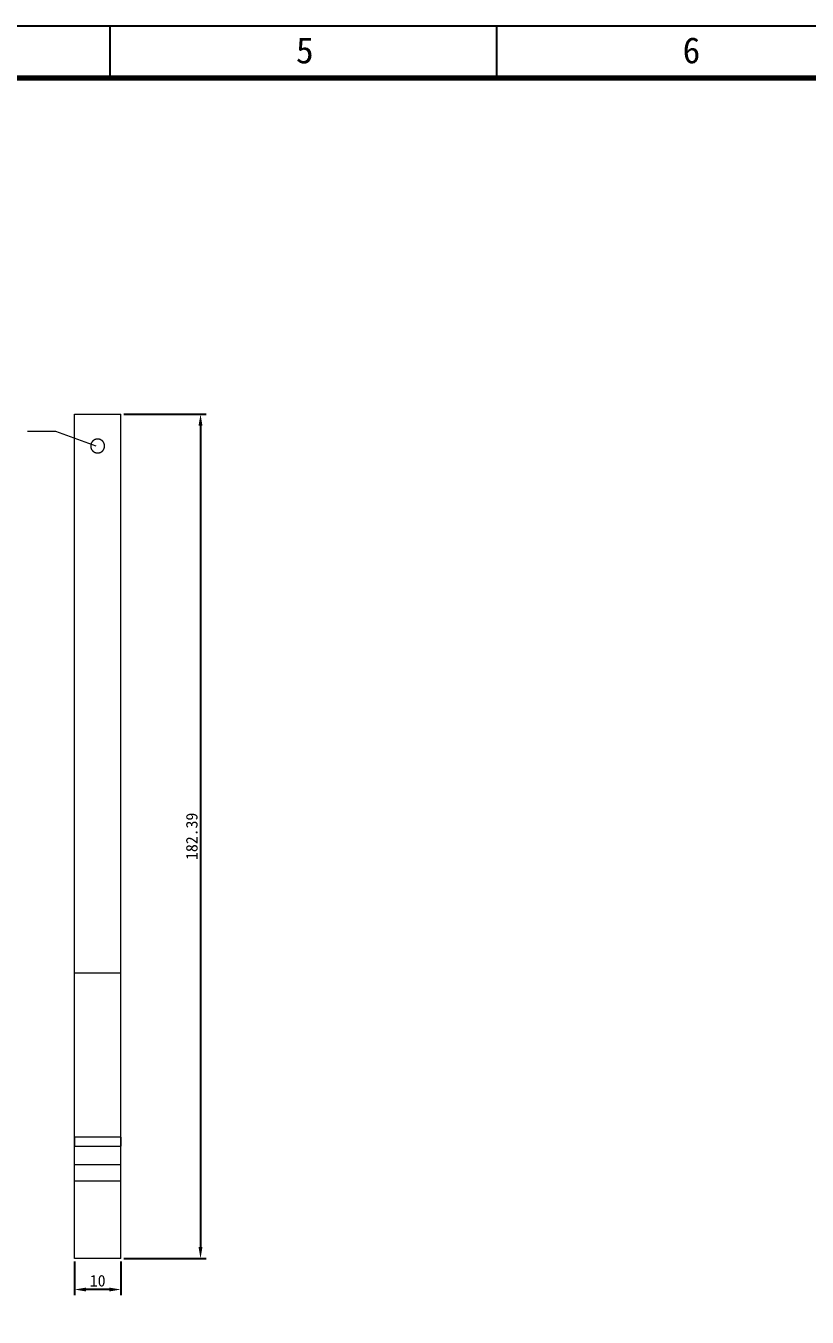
# Model space of a CAD drawing. Header units: millimetres. Extents: x 17516 to 18184, y 29403 to 29876.
# Drawn here: x 17831.8 to 18000.5, y 29596.9 to 29875.8 of the extents above; entities that cross this region are included whole.
import ezdxf
from ezdxf.lldxf.tags import DXFTag

# ---------------------------------------------------------------- set-up
doc = ezdxf.new("R2010")
doc.units = ezdxf.units.MM
doc.header["$PDMODE"] = 2
doc.layers.add('layer 1', color=7, linetype='Continuous')
doc.layers.add('title bar', color=7, linetype='Continuous')
doc.styles.add('宝明', font='simhei.ttf')
tags = doc.linetypes.add('New Line4', pattern=[1, 0.5, -0.5]).pattern_tags.tags
tags[6:7] = [DXFTag(74, 4), DXFTag(75, 0), DXFTag(340, '0'), DXFTag(46, 1.0), DXFTag(50, 0.0), DXFTag(44, 0.0), DXFTag(45, 0.0)]
tags[4:5] = [DXFTag(74, 4), DXFTag(75, 0), DXFTag(340, '0'), DXFTag(46, 1.0), DXFTag(50, 0.0), DXFTag(44, 0.0), DXFTag(45, 0.0)]
tags = doc.linetypes.add('New Line5', pattern=[1, 0.5, -0.5]).pattern_tags.tags
tags[6:7] = [DXFTag(74, 4), DXFTag(75, 0), DXFTag(340, '0'), DXFTag(46, 1.0), DXFTag(50, 0.0), DXFTag(44, 0.0), DXFTag(45, 0.0)]
tags[4:5] = [DXFTag(74, 4), DXFTag(75, 0), DXFTag(340, '0'), DXFTag(46, 1.0), DXFTag(50, 0.0), DXFTag(44, 0.0), DXFTag(45, 0.0)]
tags = doc.linetypes.add('New Line6', pattern=[1, 0.5, -0.5]).pattern_tags.tags
tags[6:7] = [DXFTag(74, 4), DXFTag(75, 0), DXFTag(340, '0'), DXFTag(46, 1.0), DXFTag(50, 0.0), DXFTag(44, 0.0), DXFTag(45, 0.0)]
tags[4:5] = [DXFTag(74, 4), DXFTag(75, 0), DXFTag(340, '0'), DXFTag(46, 1.0), DXFTag(50, 0.0), DXFTag(44, 0.0), DXFTag(45, 0.0)]
tags = doc.linetypes.add('New Line7', pattern=[1, 0.5, -0.5]).pattern_tags.tags
tags[6:7] = [DXFTag(74, 4), DXFTag(75, 0), DXFTag(340, '0'), DXFTag(46, 1.0), DXFTag(50, 0.0), DXFTag(44, 0.0), DXFTag(45, 0.0)]
tags[4:5] = [DXFTag(74, 4), DXFTag(75, 0), DXFTag(340, '0'), DXFTag(46, 1.0), DXFTag(50, 0.0), DXFTag(44, 0.0), DXFTag(45, 0.0)]
doc.dimstyles.new('ISO-25', dxfattribs={"dimtxt": 2.5, "dimasz": 2.5, "dimexe": 1.25, "dimexo": 0.625, "dimtad": 1, "dimdsep": 46, "dimtxsty": 'Standard', "dimcen": 2.5, "dimclrd": 5, "dimclre": 5, "dimadec": 0, "dimazin": 0, "dimtfac": 1, "dimtmove": 0, "dimatfit": 3, "dimfxl": 1, "dimarcsym": 0})

# ---------------------------------------------------------------- blocks, each defined once
blk = doc.blocks.new('*D9')
at = {"color": 5, "lineweight": -2}
for p, q in [((17852.91, 29791.91), (17870.75, 29791.91)), ((17869.5, 29789.41), (17869.5, 29612.02)), ((17852.91, 29609.52), (17870.75, 29609.52))]:
    blk.add_line(p, q, dxfattribs=at)
at = {"color": 5}
for points in [[(17869.08, 29789.41), (17869.92, 29789.41), (17869.5, 29791.91)], [(17869.08, 29612.02), (17869.92, 29612.02), (17869.5, 29609.52)]]:
    blk.add_solid(points, dxfattribs=at)
at = {"layer": 'Defpoints', "color": 0}
for p in [(17852.29, 29791.91), (17852.29, 29609.52), (17869.5, 29609.52)]:
    blk.add_point(p, dxfattribs=at)
at = {"color": 0, "insert": (17867.63, 29700.72), "char_height": 2.5, "attachment_point": 5, "rotation": 90}
blk.add_mtext('182.39', dxfattribs=at)
blk = doc.blocks.new('*D11')
at = {"color": 5, "lineweight": -2}
for p, q in [((17842.29, 29608.9), (17842.29, 29601.58)), ((17852.29, 29608.9), (17852.29, 29601.58)), ((17849.79, 29602.83), (17844.79, 29602.83))]:
    blk.add_line(p, q, dxfattribs=at)
at = {"color": 5}
for points in [[(17844.79, 29603.25), (17844.79, 29602.42), (17842.29, 29602.83)], [(17849.79, 29603.25), (17849.79, 29602.42), (17852.29, 29602.83)]]:
    blk.add_solid(points, dxfattribs=at)
at = {"layer": 'Defpoints', "color": 0}
for p in [(17842.29, 29609.52), (17852.29, 29609.52), (17842.29, 29602.83)]:
    blk.add_point(p, dxfattribs=at)
at = {"color": 0, "insert": (17847.29, 29604.71), "char_height": 2.5, "attachment_point": 5}
blk.add_mtext('10', dxfattribs=at)

msp = doc.modelspace()

# ---------------------------------------------------------------- linework, layer by layer
at = {"layer": 'layer 1', "lineweight": 9}
for points, knots in [([(17842.286, 29789.913), (17842.286, 29789.913), (17842.286, 29791.327), (17842.286, 29791.327), (17842.286, 29791.327), (17842.286, 29791.327), (17842.286, 29791.772), (17842.286, 29791.772), (17842.286, 29791.772), (17842.286, 29791.772), (17842.286, 29791.879), (17842.286, 29791.879), (17842.286, 29791.879), (17842.286, 29791.879), (17842.286, 29791.905), (17842.286, 29791.905), (17842.286, 29791.905), (17842.286, 29791.905), (17842.286, 29791.911), (17842.286, 29791.911), (17842.286, 29791.911), (17842.286, 29791.911), (17842.286, 29791.912), (17842.286, 29791.912), (17842.286, 29791.912), (17842.286, 29791.912), (17842.286, 29791.912), (17842.286, 29791.912), (17842.286, 29791.912), (17842.286, 29791.912), (17842.286, 29791.913), (17842.286, 29791.913), (17842.286, 29791.913), (17842.286, 29791.913), (17842.286, 29791.913), (17842.286, 29791.913)], [0, 0, 0, 0, 0.1, 0.1, 0.1, 0.1, 0.2, 0.2, 0.2, 0.2, 0.3, 0.3, 0.3, 0.3, 0.4, 0.4, 0.4, 0.4, 0.5, 0.5, 0.5, 0.5, 0.6, 0.6, 0.6, 0.6, 0.7, 0.7, 0.7, 0.7, 0.8, 0.8, 0.8, 0.8, 1, 1, 1, 1]), ([(17852.286, 29789.913), (17852.286, 29789.913), (17852.286, 29791.327), (17852.286, 29791.327), (17852.286, 29791.327), (17852.286, 29791.327), (17852.286, 29791.772), (17852.286, 29791.772), (17852.286, 29791.772), (17852.286, 29791.772), (17852.286, 29791.879), (17852.286, 29791.879), (17852.286, 29791.879), (17852.286, 29791.879), (17852.286, 29791.905), (17852.286, 29791.905), (17852.286, 29791.905), (17852.286, 29791.905), (17852.286, 29791.911), (17852.286, 29791.911), (17852.286, 29791.911), (17852.286, 29791.911), (17852.286, 29791.912), (17852.286, 29791.912), (17852.286, 29791.912), (17852.286, 29791.912), (17852.286, 29791.912), (17852.286, 29791.912), (17852.286, 29791.912), (17852.286, 29791.912), (17852.286, 29791.913), (17852.286, 29791.913), (17852.286, 29791.913), (17852.286, 29791.913), (17852.286, 29791.913), (17852.286, 29791.913)], [0, 0, 0, 0, 0.1, 0.1, 0.1, 0.1, 0.2, 0.2, 0.2, 0.2, 0.3, 0.3, 0.3, 0.3, 0.4, 0.4, 0.4, 0.4, 0.5, 0.5, 0.5, 0.5, 0.6, 0.6, 0.6, 0.6, 0.7, 0.7, 0.7, 0.7, 0.8, 0.8, 0.8, 0.8, 1, 1, 1, 1]), ([(17848.786, 29785.028), (17848.786, 29785.028), (17848.786, 29784.994), (17848.786, 29784.994), (17848.786, 29784.994), (17848.786, 29784.994), (17848.785, 29784.961), (17848.785, 29784.961), (17848.785, 29784.961), (17848.785, 29784.961), (17848.783, 29784.927), (17848.783, 29784.927), (17848.783, 29784.927), (17848.783, 29784.927), (17848.78, 29784.893), (17848.78, 29784.893), (17848.78, 29784.893), (17848.78, 29784.893), (17848.777, 29784.859), (17848.777, 29784.859), (17848.777, 29784.859), (17848.777, 29784.859), (17848.773, 29784.824), (17848.773, 29784.824), (17848.773, 29784.824), (17848.773, 29784.824), (17848.767, 29784.79), (17848.767, 29784.79), (17848.767, 29784.79), (17848.767, 29784.79), (17848.761, 29784.755), (17848.761, 29784.755), (17848.761, 29784.755), (17848.761, 29784.755), (17848.755, 29784.72), (17848.755, 29784.72), (17848.755, 29784.72), (17848.755, 29784.72), (17848.747, 29784.685), (17848.747, 29784.685), (17848.747, 29784.685), (17848.747, 29784.685), (17848.738, 29784.65), (17848.738, 29784.65), (17848.738, 29784.65), (17848.738, 29784.65), (17848.729, 29784.615), (17848.729, 29784.615), (17848.729, 29784.615), (17848.729, 29784.615), (17848.718, 29784.58), (17848.718, 29784.58), (17848.718, 29784.58), (17848.718, 29784.58), (17848.707, 29784.545), (17848.707, 29784.545), (17848.707, 29784.545), (17848.707, 29784.545), (17848.694, 29784.51), (17848.694, 29784.51), (17848.694, 29784.51), (17848.694, 29784.51), (17848.681, 29784.476), (17848.681, 29784.476), (17848.681, 29784.476), (17848.681, 29784.476), (17848.667, 29784.441), (17848.667, 29784.441), (17848.667, 29784.441), (17848.667, 29784.441), (17848.652, 29784.407), (17848.652, 29784.407), (17848.652, 29784.407), (17848.652, 29784.407), (17848.636, 29784.373), (17848.636, 29784.373), (17848.636, 29784.373), (17848.636, 29784.373), (17848.619, 29784.339), (17848.619, 29784.339), (17848.619, 29784.339), (17848.619, 29784.339), (17848.601, 29784.305), (17848.601, 29784.305), (17848.601, 29784.305), (17848.601, 29784.305), (17848.582, 29784.272), (17848.582, 29784.272), (17848.582, 29784.272), (17848.582, 29784.272), (17848.563, 29784.239), (17848.563, 29784.239), (17848.563, 29784.239), (17848.563, 29784.239), (17848.542, 29784.207), (17848.542, 29784.207), (17848.542, 29784.207), (17848.542, 29784.207), (17848.52, 29784.175), (17848.52, 29784.175), (17848.52, 29784.175), (17848.52, 29784.175), (17848.498, 29784.144), (17848.498, 29784.144), (17848.498, 29784.144), (17848.498, 29784.144), (17848.475, 29784.113), (17848.475, 29784.113), (17848.475, 29784.113), (17848.475, 29784.113), (17848.451, 29784.082), (17848.451, 29784.082), (17848.451, 29784.082), (17848.451, 29784.082), (17848.426, 29784.052), (17848.426, 29784.052), (17848.426, 29784.052), (17848.426, 29784.052), (17848.401, 29784.023), (17848.401, 29784.023), (17848.401, 29784.023), (17848.401, 29784.023), (17848.374, 29783.995), (17848.374, 29783.995), (17848.374, 29783.995), (17848.374, 29783.995), (17848.347, 29783.967), (17848.347, 29783.967), (17848.347, 29783.967), (17848.347, 29783.967), (17848.319, 29783.94), (17848.319, 29783.94), (17848.319, 29783.94), (17848.319, 29783.94), (17848.291, 29783.914), (17848.291, 29783.914), (17848.291, 29783.914), (17848.291, 29783.914), (17848.262, 29783.888), (17848.262, 29783.888), (17848.262, 29783.888), (17848.262, 29783.888), (17848.232, 29783.863), (17848.232, 29783.863), (17848.232, 29783.863), (17848.232, 29783.863), (17848.202, 29783.839), (17848.202, 29783.839), (17848.202, 29783.839), (17848.202, 29783.839), (17848.171, 29783.816), (17848.171, 29783.816), (17848.171, 29783.816), (17848.171, 29783.816), (17848.139, 29783.794), (17848.139, 29783.794), (17848.139, 29783.794), (17848.139, 29783.794), (17848.107, 29783.772), (17848.107, 29783.772), (17848.107, 29783.772), (17848.107, 29783.772), (17848.075, 29783.752), (17848.075, 29783.752), (17848.075, 29783.752), (17848.075, 29783.752), (17848.042, 29783.732), (17848.042, 29783.732), (17848.042, 29783.732), (17848.042, 29783.732), (17848.009, 29783.713), (17848.009, 29783.713), (17848.009, 29783.713), (17848.009, 29783.713), (17847.975, 29783.695), (17847.975, 29783.695), (17847.975, 29783.695), (17847.975, 29783.695), (17847.942, 29783.678), (17847.942, 29783.678), (17847.942, 29783.678), (17847.942, 29783.678), (17847.907, 29783.662), (17847.907, 29783.662), (17847.907, 29783.662), (17847.907, 29783.662), (17847.873, 29783.647), (17847.873, 29783.647), (17847.873, 29783.647), (17847.873, 29783.647), (17847.839, 29783.633), (17847.839, 29783.633), (17847.839, 29783.633), (17847.839, 29783.633), (17847.804, 29783.62), (17847.804, 29783.62), (17847.804, 29783.62), (17847.804, 29783.62), (17847.769, 29783.607), (17847.769, 29783.607), (17847.769, 29783.607), (17847.769, 29783.607), (17847.734, 29783.596), (17847.734, 29783.596), (17847.734, 29783.596), (17847.734, 29783.596), (17847.699, 29783.586), (17847.699, 29783.586), (17847.699, 29783.586), (17847.699, 29783.586), (17847.664, 29783.576), (17847.664, 29783.576), (17847.664, 29783.576), (17847.664, 29783.576), (17847.629, 29783.567), (17847.629, 29783.567), (17847.629, 29783.567), (17847.629, 29783.567), (17847.594, 29783.56), (17847.594, 29783.56), (17847.594, 29783.56), (17847.594, 29783.56), (17847.559, 29783.553), (17847.559, 29783.553), (17847.559, 29783.553), (17847.559, 29783.553), (17847.525, 29783.547), (17847.525, 29783.547), (17847.525, 29783.547), (17847.525, 29783.547), (17847.49, 29783.542), (17847.49, 29783.542), (17847.49, 29783.542), (17847.49, 29783.542), (17847.456, 29783.537), (17847.456, 29783.537), (17847.456, 29783.537), (17847.456, 29783.537), (17847.421, 29783.534), (17847.421, 29783.534), (17847.421, 29783.534), (17847.421, 29783.534), (17847.387, 29783.531), (17847.387, 29783.531), (17847.387, 29783.531), (17847.387, 29783.531), (17847.353, 29783.529), (17847.353, 29783.529), (17847.353, 29783.529), (17847.353, 29783.529), (17847.32, 29783.528), (17847.32, 29783.528), (17847.32, 29783.528), (17847.32, 29783.528), (17847.286, 29783.528), (17847.286, 29783.528), (17847.286, 29783.528), (17847.286, 29783.528), (17847.253, 29783.528), (17847.253, 29783.528), (17847.253, 29783.528), (17847.253, 29783.528), (17847.22, 29783.529), (17847.22, 29783.529), (17847.22, 29783.529), (17847.22, 29783.529), (17847.186, 29783.531), (17847.186, 29783.531), (17847.186, 29783.531), (17847.186, 29783.531), (17847.152, 29783.534), (17847.152, 29783.534), (17847.152, 29783.534), (17847.152, 29783.534), (17847.117, 29783.537), (17847.117, 29783.537), (17847.117, 29783.537), (17847.117, 29783.537), (17847.083, 29783.542), (17847.083, 29783.542), (17847.083, 29783.542), (17847.083, 29783.542), (17847.048, 29783.547), (17847.048, 29783.547), (17847.048, 29783.547), (17847.048, 29783.547), (17847.014, 29783.553), (17847.014, 29783.553), (17847.014, 29783.553), (17847.014, 29783.553), (17846.979, 29783.56), (17846.979, 29783.56), (17846.979, 29783.56), (17846.979, 29783.56), (17846.944, 29783.567), (17846.944, 29783.567), (17846.944, 29783.567), (17846.944, 29783.567), (17846.909, 29783.576), (17846.909, 29783.576), (17846.909, 29783.576), (17846.909, 29783.576), (17846.874, 29783.586), (17846.874, 29783.586), (17846.874, 29783.586), (17846.874, 29783.586), (17846.839, 29783.596), (17846.839, 29783.596), (17846.839, 29783.596), (17846.839, 29783.596), (17846.804, 29783.607), (17846.804, 29783.607), (17846.804, 29783.607), (17846.804, 29783.607), (17846.769, 29783.62), (17846.769, 29783.62), (17846.769, 29783.62), (17846.769, 29783.62), (17846.734, 29783.633), (17846.734, 29783.633), (17846.734, 29783.633), (17846.734, 29783.633), (17846.7, 29783.647), (17846.7, 29783.647), (17846.7, 29783.647), (17846.7, 29783.647), (17846.665, 29783.662), (17846.665, 29783.662), (17846.665, 29783.662), (17846.665, 29783.662), (17846.631, 29783.678), (17846.631, 29783.678), (17846.631, 29783.678), (17846.631, 29783.678), (17846.598, 29783.695), (17846.598, 29783.695), (17846.598, 29783.695), (17846.598, 29783.695), (17846.564, 29783.713), (17846.564, 29783.713), (17846.564, 29783.713), (17846.564, 29783.713), (17846.531, 29783.732), (17846.531, 29783.732), (17846.531, 29783.732), (17846.531, 29783.732), (17846.498, 29783.752), (17846.498, 29783.752), (17846.498, 29783.752), (17846.498, 29783.752), (17846.466, 29783.772), (17846.466, 29783.772), (17846.466, 29783.772), (17846.466, 29783.772), (17846.434, 29783.794), (17846.434, 29783.794), (17846.434, 29783.794), (17846.434, 29783.794), (17846.402, 29783.816), (17846.402, 29783.816), (17846.402, 29783.816), (17846.402, 29783.816), (17846.371, 29783.839), (17846.371, 29783.839), (17846.371, 29783.839), (17846.371, 29783.839), (17846.341, 29783.863), (17846.341, 29783.863), (17846.341, 29783.863), (17846.341, 29783.863), (17846.311, 29783.888), (17846.311, 29783.888), (17846.311, 29783.888), (17846.311, 29783.888), (17846.282, 29783.914), (17846.282, 29783.914), (17846.282, 29783.914), (17846.282, 29783.914), (17846.254, 29783.94), (17846.254, 29783.94), (17846.254, 29783.94), (17846.254, 29783.94), (17846.226, 29783.967), (17846.226, 29783.967), (17846.226, 29783.967), (17846.226, 29783.967), (17846.199, 29783.995), (17846.199, 29783.995), (17846.199, 29783.995), (17846.199, 29783.995), (17846.172, 29784.023), (17846.172, 29784.023), (17846.172, 29784.023), (17846.172, 29784.023), (17846.147, 29784.052), (17846.147, 29784.052), (17846.147, 29784.052), (17846.147, 29784.052), (17846.122, 29784.082), (17846.122, 29784.082), (17846.122, 29784.082), (17846.122, 29784.082), (17846.098, 29784.113), (17846.098, 29784.113), (17846.098, 29784.113), (17846.098, 29784.113), (17846.075, 29784.144), (17846.075, 29784.144), (17846.075, 29784.144), (17846.075, 29784.144), (17846.052, 29784.175), (17846.052, 29784.175), (17846.052, 29784.175), (17846.052, 29784.175), (17846.031, 29784.207), (17846.031, 29784.207), (17846.031, 29784.207), (17846.031, 29784.207), (17846.01, 29784.239), (17846.01, 29784.239), (17846.01, 29784.239), (17846.01, 29784.239), (17845.991, 29784.272), (17845.991, 29784.272), (17845.991, 29784.272), (17845.991, 29784.272), (17845.972, 29784.305), (17845.972, 29784.305), (17845.972, 29784.305), (17845.972, 29784.305), (17845.954, 29784.339), (17845.954, 29784.339), (17845.954, 29784.339), (17845.954, 29784.339), (17845.937, 29784.373), (17845.937, 29784.373), (17845.937, 29784.373), (17845.937, 29784.373), (17845.921, 29784.407), (17845.921, 29784.407), (17845.921, 29784.407), (17845.921, 29784.407), (17845.906, 29784.441), (17845.906, 29784.441), (17845.906, 29784.441), (17845.906, 29784.441), (17845.892, 29784.476), (17845.892, 29784.476), (17845.892, 29784.476), (17845.892, 29784.476), (17845.879, 29784.51), (17845.879, 29784.51), (17845.879, 29784.51), (17845.879, 29784.51), (17845.866, 29784.545), (17845.866, 29784.545), (17845.866, 29784.545), (17845.866, 29784.545), (17845.855, 29784.58), (17845.855, 29784.58), (17845.855, 29784.58), (17845.855, 29784.58), (17845.844, 29784.615), (17845.844, 29784.615), (17845.844, 29784.615), (17845.844, 29784.615), (17845.835, 29784.65), (17845.835, 29784.65), (17845.835, 29784.65), (17845.835, 29784.65), (17845.826, 29784.685), (17845.826, 29784.685), (17845.826, 29784.685), (17845.826, 29784.685), (17845.818, 29784.72), (17845.818, 29784.72), (17845.818, 29784.72), (17845.818, 29784.72), (17845.811, 29784.755), (17845.811, 29784.755), (17845.811, 29784.755), (17845.811, 29784.755), (17845.805, 29784.79), (17845.805, 29784.79), (17845.805, 29784.79), (17845.805, 29784.79), (17845.8, 29784.824), (17845.8, 29784.824), (17845.8, 29784.824), (17845.8, 29784.824), (17845.796, 29784.859), (17845.796, 29784.859), (17845.796, 29784.859), (17845.796, 29784.859), (17845.793, 29784.893), (17845.793, 29784.893), (17845.793, 29784.893), (17845.793, 29784.893), (17845.79, 29784.927), (17845.79, 29784.927), (17845.79, 29784.927), (17845.79, 29784.927), (17845.788, 29784.961), (17845.788, 29784.961), (17845.788, 29784.961), (17845.788, 29784.961), (17845.787, 29784.994), (17845.787, 29784.994), (17845.787, 29784.994), (17845.787, 29784.994), (17845.786, 29785.028), (17845.786, 29785.028), (17845.786, 29785.028), (17845.786, 29785.028), (17845.787, 29785.061), (17845.787, 29785.061), (17845.787, 29785.061), (17845.787, 29785.061), (17845.788, 29785.095), (17845.788, 29785.095), (17845.788, 29785.095), (17845.788, 29785.095), (17845.79, 29785.128), (17845.79, 29785.128), (17845.79, 29785.128), (17845.79, 29785.128), (17845.793, 29785.162), (17845.793, 29785.162), (17845.793, 29785.162), (17845.793, 29785.162), (17845.796, 29785.197), (17845.796, 29785.197), (17845.796, 29785.197), (17845.796, 29785.197), (17845.8, 29785.231), (17845.8, 29785.231), (17845.8, 29785.231), (17845.8, 29785.231), (17845.805, 29785.266), (17845.805, 29785.266), (17845.805, 29785.266), (17845.805, 29785.266), (17845.811, 29785.301), (17845.811, 29785.301), (17845.811, 29785.301), (17845.811, 29785.301), (17845.818, 29785.335), (17845.818, 29785.335), (17845.818, 29785.335), (17845.818, 29785.335), (17845.826, 29785.37), (17845.826, 29785.37), (17845.826, 29785.37), (17845.826, 29785.37), (17845.835, 29785.405), (17845.835, 29785.405), (17845.835, 29785.405), (17845.835, 29785.405), (17845.844, 29785.44), (17845.844, 29785.44), (17845.844, 29785.44), (17845.844, 29785.44), (17845.855, 29785.475), (17845.855, 29785.475), (17845.855, 29785.475), (17845.855, 29785.475), (17845.866, 29785.51), (17845.866, 29785.51), (17845.866, 29785.51), (17845.866, 29785.51), (17845.879, 29785.545), (17845.879, 29785.545), (17845.879, 29785.545), (17845.879, 29785.545), (17845.892, 29785.58), (17845.892, 29785.58), (17845.892, 29785.58), (17845.892, 29785.58), (17845.906, 29785.614), (17845.906, 29785.614), (17845.906, 29785.614), (17845.906, 29785.614), (17845.921, 29785.649), (17845.921, 29785.649), (17845.921, 29785.649), (17845.921, 29785.649), (17845.937, 29785.683), (17845.937, 29785.683), (17845.937, 29785.683), (17845.937, 29785.683), (17845.954, 29785.717), (17845.954, 29785.717), (17845.954, 29785.717), (17845.954, 29785.717), (17845.972, 29785.75), (17845.972, 29785.75), (17845.972, 29785.75), (17845.972, 29785.75), (17845.991, 29785.783), (17845.991, 29785.783), (17845.991, 29785.783), (17845.991, 29785.783), (17846.01, 29785.816), (17846.01, 29785.816), (17846.01, 29785.816), (17846.01, 29785.816), (17846.031, 29785.848), (17846.031, 29785.848), (17846.031, 29785.848), (17846.031, 29785.848), (17846.052, 29785.88), (17846.052, 29785.88), (17846.052, 29785.88), (17846.052, 29785.88), (17846.075, 29785.912), (17846.075, 29785.912), (17846.075, 29785.912), (17846.075, 29785.912), (17846.098, 29785.943), (17846.098, 29785.943), (17846.098, 29785.943), (17846.098, 29785.943), (17846.122, 29785.973), (17846.122, 29785.973), (17846.122, 29785.973), (17846.122, 29785.973), (17846.147, 29786.003), (17846.147, 29786.003), (17846.147, 29786.003), (17846.147, 29786.003), (17846.172, 29786.032), (17846.172, 29786.032), (17846.172, 29786.032), (17846.172, 29786.032), (17846.199, 29786.061), (17846.199, 29786.061), (17846.199, 29786.061), (17846.199, 29786.061), (17846.226, 29786.088), (17846.226, 29786.088), (17846.226, 29786.088), (17846.226, 29786.088), (17846.254, 29786.115), (17846.254, 29786.115), (17846.254, 29786.115), (17846.254, 29786.115), (17846.282, 29786.142), (17846.282, 29786.142), (17846.282, 29786.142), (17846.282, 29786.142), (17846.311, 29786.167), (17846.311, 29786.167), (17846.311, 29786.167), (17846.311, 29786.167), (17846.341, 29786.192), (17846.341, 29786.192), (17846.341, 29786.192), (17846.341, 29786.192), (17846.371, 29786.216), (17846.371, 29786.216), (17846.371, 29786.216), (17846.371, 29786.216), (17846.402, 29786.239), (17846.402, 29786.239), (17846.402, 29786.239), (17846.402, 29786.239), (17846.434, 29786.262), (17846.434, 29786.262), (17846.434, 29786.262), (17846.434, 29786.262), (17846.466, 29786.283), (17846.466, 29786.283), (17846.466, 29786.283), (17846.466, 29786.283), (17846.498, 29786.304), (17846.498, 29786.304), (17846.498, 29786.304), (17846.498, 29786.304), (17846.531, 29786.323), (17846.531, 29786.323), (17846.531, 29786.323), (17846.531, 29786.323), (17846.564, 29786.342), (17846.564, 29786.342), (17846.564, 29786.342), (17846.564, 29786.342), (17846.598, 29786.36), (17846.598, 29786.36), (17846.598, 29786.36), (17846.598, 29786.36), (17846.631, 29786.377), (17846.631, 29786.377), (17846.631, 29786.377), (17846.631, 29786.377), (17846.665, 29786.393), (17846.665, 29786.393), (17846.665, 29786.393), (17846.665, 29786.393), (17846.7, 29786.408), (17846.7, 29786.408), (17846.7, 29786.408), (17846.7, 29786.408), (17846.734, 29786.422), (17846.734, 29786.422), (17846.734, 29786.422), (17846.734, 29786.422), (17846.769, 29786.436), (17846.769, 29786.436), (17846.769, 29786.436), (17846.769, 29786.436), (17846.804, 29786.448), (17846.804, 29786.448), (17846.804, 29786.448), (17846.804, 29786.448), (17846.839, 29786.459), (17846.839, 29786.459), (17846.839, 29786.459), (17846.839, 29786.459), (17846.874, 29786.47), (17846.874, 29786.47), (17846.874, 29786.47), (17846.874, 29786.47), (17846.909, 29786.479), (17846.909, 29786.479), (17846.909, 29786.479), (17846.909, 29786.479), (17846.944, 29786.488), (17846.944, 29786.488), (17846.944, 29786.488), (17846.944, 29786.488), (17846.979, 29786.496), (17846.979, 29786.496), (17846.979, 29786.496), (17846.979, 29786.496), (17847.014, 29786.503), (17847.014, 29786.503), (17847.014, 29786.503), (17847.014, 29786.503), (17847.048, 29786.509), (17847.048, 29786.509), (17847.048, 29786.509), (17847.048, 29786.509), (17847.083, 29786.514), (17847.083, 29786.514), (17847.083, 29786.514), (17847.083, 29786.514), (17847.117, 29786.518), (17847.117, 29786.518), (17847.117, 29786.518), (17847.117, 29786.518), (17847.152, 29786.522), (17847.152, 29786.522), (17847.152, 29786.522), (17847.152, 29786.522), (17847.186, 29786.524), (17847.186, 29786.524), (17847.186, 29786.524), (17847.186, 29786.524), (17847.22, 29786.526), (17847.22, 29786.526), (17847.22, 29786.526), (17847.22, 29786.526), (17847.253, 29786.527), (17847.253, 29786.527), (17847.253, 29786.527), (17847.253, 29786.527), (17847.286, 29786.528), (17847.286, 29786.528), (17847.286, 29786.528), (17847.286, 29786.528), (17847.32, 29786.527), (17847.32, 29786.527), (17847.32, 29786.527), (17847.32, 29786.527), (17847.353, 29786.526), (17847.353, 29786.526), (17847.353, 29786.526), (17847.353, 29786.526), (17847.387, 29786.524), (17847.387, 29786.524), (17847.387, 29786.524), (17847.387, 29786.524), (17847.421, 29786.522), (17847.421, 29786.522), (17847.421, 29786.522), (17847.421, 29786.522), (17847.456, 29786.518), (17847.456, 29786.518), (17847.456, 29786.518), (17847.456, 29786.518), (17847.49, 29786.514), (17847.49, 29786.514), (17847.49, 29786.514), (17847.49, 29786.514), (17847.525, 29786.509), (17847.525, 29786.509), (17847.525, 29786.509), (17847.525, 29786.509), (17847.559, 29786.503), (17847.559, 29786.503), (17847.559, 29786.503), (17847.559, 29786.503), (17847.594, 29786.496), (17847.594, 29786.496), (17847.594, 29786.496), (17847.594, 29786.496), (17847.629, 29786.488), (17847.629, 29786.488), (17847.629, 29786.488), (17847.629, 29786.488), (17847.664, 29786.479), (17847.664, 29786.479), (17847.664, 29786.479), (17847.664, 29786.479), (17847.699, 29786.47), (17847.699, 29786.47), (17847.699, 29786.47), (17847.699, 29786.47), (17847.734, 29786.459), (17847.734, 29786.459), (17847.734, 29786.459), (17847.734, 29786.459), (17847.769, 29786.448), (17847.769, 29786.448), (17847.769, 29786.448), (17847.769, 29786.448), (17847.804, 29786.436), (17847.804, 29786.436), (17847.804, 29786.436), (17847.804, 29786.436), (17847.839, 29786.422), (17847.839, 29786.422), (17847.839, 29786.422), (17847.839, 29786.422), (17847.873, 29786.408), (17847.873, 29786.408), (17847.873, 29786.408), (17847.873, 29786.408), (17847.907, 29786.393), (17847.907, 29786.393), (17847.907, 29786.393), (17847.907, 29786.393), (17847.942, 29786.377), (17847.942, 29786.377), (17847.942, 29786.377), (17847.942, 29786.377), (17847.975, 29786.36), (17847.975, 29786.36), (17847.975, 29786.36), (17847.975, 29786.36), (17848.009, 29786.342), (17848.009, 29786.342), (17848.009, 29786.342), (17848.009, 29786.342), (17848.042, 29786.323), (17848.042, 29786.323), (17848.042, 29786.323), (17848.042, 29786.323), (17848.075, 29786.304), (17848.075, 29786.304), (17848.075, 29786.304), (17848.075, 29786.304), (17848.107, 29786.283), (17848.107, 29786.283), (17848.107, 29786.283), (17848.107, 29786.283), (17848.139, 29786.262), (17848.139, 29786.262), (17848.139, 29786.262), (17848.139, 29786.262), (17848.171, 29786.239), (17848.171, 29786.239), (17848.171, 29786.239), (17848.171, 29786.239), (17848.202, 29786.216), (17848.202, 29786.216), (17848.202, 29786.216), (17848.202, 29786.216), (17848.232, 29786.192), (17848.232, 29786.192), (17848.232, 29786.192), (17848.232, 29786.192), (17848.262, 29786.167), (17848.262, 29786.167), (17848.262, 29786.167), (17848.262, 29786.167), (17848.291, 29786.142), (17848.291, 29786.142), (17848.291, 29786.142), (17848.291, 29786.142), (17848.319, 29786.115), (17848.319, 29786.115), (17848.319, 29786.115), (17848.319, 29786.115), (17848.347, 29786.088), (17848.347, 29786.088), (17848.347, 29786.088), (17848.347, 29786.088), (17848.374, 29786.061), (17848.374, 29786.061), (17848.374, 29786.061), (17848.374, 29786.061), (17848.401, 29786.032), (17848.401, 29786.032), (17848.401, 29786.032), (17848.401, 29786.032), (17848.426, 29786.003), (17848.426, 29786.003), (17848.426, 29786.003), (17848.426, 29786.003), (17848.451, 29785.973), (17848.451, 29785.973), (17848.451, 29785.973), (17848.451, 29785.973), (17848.475, 29785.943), (17848.475, 29785.943), (17848.475, 29785.943), (17848.475, 29785.943), (17848.498, 29785.912), (17848.498, 29785.912), (17848.498, 29785.912), (17848.498, 29785.912), (17848.52, 29785.88), (17848.52, 29785.88), (17848.52, 29785.88), (17848.52, 29785.88), (17848.542, 29785.848), (17848.542, 29785.848), (17848.542, 29785.848), (17848.542, 29785.848), (17848.563, 29785.816), (17848.563, 29785.816), (17848.563, 29785.816), (17848.563, 29785.816), (17848.582, 29785.783), (17848.582, 29785.783), (17848.582, 29785.783), (17848.582, 29785.783), (17848.601, 29785.75), (17848.601, 29785.75), (17848.601, 29785.75), (17848.601, 29785.75), (17848.619, 29785.717), (17848.619, 29785.717), (17848.619, 29785.717), (17848.619, 29785.717), (17848.636, 29785.683), (17848.636, 29785.683), (17848.636, 29785.683), (17848.636, 29785.683), (17848.652, 29785.649), (17848.652, 29785.649), (17848.652, 29785.649), (17848.652, 29785.649), (17848.667, 29785.614), (17848.667, 29785.614), (17848.667, 29785.614), (17848.667, 29785.614), (17848.681, 29785.58), (17848.681, 29785.58), (17848.681, 29785.58), (17848.681, 29785.58), (17848.694, 29785.545), (17848.694, 29785.545), (17848.694, 29785.545), (17848.694, 29785.545), (17848.707, 29785.51), (17848.707, 29785.51), (17848.707, 29785.51), (17848.707, 29785.51), (17848.718, 29785.475), (17848.718, 29785.475), (17848.718, 29785.475), (17848.718, 29785.475), (17848.729, 29785.44), (17848.729, 29785.44), (17848.729, 29785.44), (17848.729, 29785.44), (17848.738, 29785.405), (17848.738, 29785.405), (17848.738, 29785.405), (17848.738, 29785.405), (17848.747, 29785.37), (17848.747, 29785.37), (17848.747, 29785.37), (17848.747, 29785.37), (17848.755, 29785.335), (17848.755, 29785.335), (17848.755, 29785.335), (17848.755, 29785.335), (17848.761, 29785.301), (17848.761, 29785.301), (17848.761, 29785.301), (17848.761, 29785.301), (17848.767, 29785.266), (17848.767, 29785.266), (17848.767, 29785.266), (17848.767, 29785.266), (17848.773, 29785.231), (17848.773, 29785.231), (17848.773, 29785.231), (17848.773, 29785.231), (17848.777, 29785.197), (17848.777, 29785.197), (17848.777, 29785.197), (17848.777, 29785.197), (17848.78, 29785.162), (17848.78, 29785.162), (17848.78, 29785.162), (17848.78, 29785.162), (17848.783, 29785.128), (17848.783, 29785.128), (17848.783, 29785.128), (17848.783, 29785.128), (17848.785, 29785.095), (17848.785, 29785.095), (17848.785, 29785.095), (17848.785, 29785.095), (17848.786, 29785.061), (17848.786, 29785.061), (17848.786, 29785.061), (17848.786, 29785.061), (17848.786, 29785.028), (17848.786, 29785.028)], [0, 0, 0, 0, 0.0038911, 0.0038911, 0.0038911, 0.0038911, 0.0077821, 0.0077821, 0.0077821, 0.0077821, 0.0116732, 0.0116732, 0.0116732, 0.0116732, 0.0155642, 0.0155642, 0.0155642, 0.0155642, 0.0194553, 0.0194553, 0.0194553, 0.0194553, 0.0233463, 0.0233463, 0.0233463, 0.0233463, 0.0272374, 0.0272374, 0.0272374, 0.0272374, 0.0311284, 0.0311284, 0.0311284, 0.0311284, 0.0350195, 0.0350195, 0.0350195, 0.0350195, 0.0389105, 0.0389105, 0.0389105, 0.0389105, 0.0428016, 0.0428016, 0.0428016, 0.0428016, 0.0466926, 0.0466926, 0.0466926, 0.0466926, 0.0505837, 0.0505837, 0.0505837, 0.0505837, 0.0544747, 0.0544747, 0.0544747, 0.0544747, 0.0583658, 0.0583658, 0.0583658, 0.0583658, 0.0622568, 0.0622568, 0.0622568, 0.0622568, 0.0661479, 0.0661479, 0.0661479, 0.0661479, 0.0700389, 0.0700389, 0.0700389, 0.0700389, 0.07393, 0.07393, 0.07393, 0.07393, 0.077821, 0.077821, 0.077821, 0.077821, 0.0817121, 0.0817121, 0.0817121, 0.0817121, 0.0856031, 0.0856031, 0.0856031, 0.0856031, 0.0894942, 0.0894942, 0.0894942, 0.0894942, 0.0933852, 0.0933852, 0.0933852, 0.0933852, 0.0972763, 0.0972763, 0.0972763, 0.0972763, 0.1011673, 0.1011673, 0.1011673, 0.1011673, 0.1050584, 0.1050584, 0.1050584, 0.1050584, 0.1089494, 0.1089494, 0.1089494, 0.1089494, 0.1128405, 0.1128405, 0.1128405, 0.1128405, 0.1167315, 0.1167315, 0.1167315, 0.1167315, 0.1206226, 0.1206226, 0.1206226, 0.1206226, 0.1245136, 0.1245136, 0.1245136, 0.1245136, 0.1284047, 0.1284047, 0.1284047, 0.1284047, 0.1322957, 0.1322957, 0.1322957, 0.1322957, 0.1361868, 0.1361868, 0.1361868, 0.1361868, 0.1400778, 0.1400778, 0.1400778, 0.1400778, 0.1439689, 0.1439689, 0.1439689, 0.1439689, 0.1478599, 0.1478599, 0.1478599, 0.1478599, 0.151751, 0.151751, 0.151751, 0.151751, 0.155642, 0.155642, 0.155642, 0.155642, 0.1595331, 0.1595331, 0.1595331, 0.1595331, 0.1634241, 0.1634241, 0.1634241, 0.1634241, 0.1673152, 0.1673152, 0.1673152, 0.1673152, 0.1712062, 0.1712062, 0.1712062, 0.1712062, 0.1750973, 0.1750973, 0.1750973, 0.1750973, 0.1789883, 0.1789883, 0.1789883, 0.1789883, 0.1828794, 0.1828794, 0.1828794, 0.1828794, 0.1867704, 0.1867704, 0.1867704, 0.1867704, 0.1906615, 0.1906615, 0.1906615, 0.1906615, 0.1945525, 0.1945525, 0.1945525, 0.1945525, 0.1984436, 0.1984436, 0.1984436, 0.1984436, 0.2023346, 0.2023346, 0.2023346, 0.2023346, 0.2062257, 0.2062257, 0.2062257, 0.2062257, 0.2101167, 0.2101167, 0.2101167, 0.2101167, 0.2140078, 0.2140078, 0.2140078, 0.2140078, 0.2178988, 0.2178988, 0.2178988, 0.2178988, 0.2217899, 0.2217899, 0.2217899, 0.2217899, 0.2256809, 0.2256809, 0.2256809, 0.2256809, 0.229572, 0.229572, 0.229572, 0.229572, 0.233463, 0.233463, 0.233463, 0.233463, 0.2373541, 0.2373541, 0.2373541, 0.2373541, 0.2412451, 0.2412451, 0.2412451, 0.2412451, 0.2451362, 0.2451362, 0.2451362, 0.2451362, 0.2490272, 0.2490272, 0.2490272, 0.2490272, 0.2529183, 0.2529183, 0.2529183, 0.2529183, 0.2568093, 0.2568093, 0.2568093, 0.2568093, 0.2607004, 0.2607004, 0.2607004, 0.2607004, 0.2645914, 0.2645914, 0.2645914, 0.2645914, 0.2684825, 0.2684825, 0.2684825, 0.2684825, 0.2723735, 0.2723735, 0.2723735, 0.2723735, 0.2762646, 0.2762646, 0.2762646, 0.2762646, 0.2801556, 0.2801556, 0.2801556, 0.2801556, 0.2840467, 0.2840467, 0.2840467, 0.2840467, 0.2879377, 0.2879377, 0.2879377, 0.2879377, 0.2918288, 0.2918288, 0.2918288, 0.2918288, 0.2957198, 0.2957198, 0.2957198, 0.2957198, 0.2996109, 0.2996109, 0.2996109, 0.2996109, 0.3035019, 0.3035019, 0.3035019, 0.3035019, 0.307393, 0.307393, 0.307393, 0.307393, 0.311284, 0.311284, 0.311284, 0.311284, 0.3151751, 0.3151751, 0.3151751, 0.3151751, 0.3190661, 0.3190661, 0.3190661, 0.3190661, 0.3229572, 0.3229572, 0.3229572, 0.3229572, 0.3268482, 0.3268482, 0.3268482, 0.3268482, 0.3307393, 0.3307393, 0.3307393, 0.3307393, 0.3346304, 0.3346304, 0.3346304, 0.3346304, 0.3385214, 0.3385214, 0.3385214, 0.3385214, 0.3424125, 0.3424125, 0.3424125, 0.3424125, 0.3463035, 0.3463035, 0.3463035, 0.3463035, 0.3501946, 0.3501946, 0.3501946, 0.3501946, 0.3540856, 0.3540856, 0.3540856, 0.3540856, 0.3579767, 0.3579767, 0.3579767, 0.3579767, 0.3618677, 0.3618677, 0.3618677, 0.3618677, 0.3657588, 0.3657588, 0.3657588, 0.3657588, 0.3696498, 0.3696498, 0.3696498, 0.3696498, 0.3735409, 0.3735409, 0.3735409, 0.3735409, 0.3774319, 0.3774319, 0.3774319, 0.3774319, 0.381323, 0.381323, 0.381323, 0.381323, 0.385214, 0.385214, 0.385214, 0.385214, 0.3891051, 0.3891051, 0.3891051, 0.3891051, 0.3929961, 0.3929961, 0.3929961, 0.3929961, 0.3968872, 0.3968872, 0.3968872, 0.3968872, 0.4007782, 0.4007782, 0.4007782, 0.4007782, 0.4046693, 0.4046693, 0.4046693, 0.4046693, 0.4085603, 0.4085603, 0.4085603, 0.4085603, 0.4124514, 0.4124514, 0.4124514, 0.4124514, 0.4163424, 0.4163424, 0.4163424, 0.4163424, 0.4202335, 0.4202335, 0.4202335, 0.4202335, 0.4241245, 0.4241245, 0.4241245, 0.4241245, 0.4280156, 0.4280156, 0.4280156, 0.4280156, 0.4319066, 0.4319066, 0.4319066, 0.4319066, 0.4357977, 0.4357977, 0.4357977, 0.4357977, 0.4396887, 0.4396887, 0.4396887, 0.4396887, 0.4435798, 0.4435798, 0.4435798, 0.4435798, 0.4474708, 0.4474708, 0.4474708, 0.4474708, 0.4513619, 0.4513619, 0.4513619, 0.4513619, 0.4552529, 0.4552529, 0.4552529, 0.4552529, 0.459144, 0.459144, 0.459144, 0.459144, 0.463035, 0.463035, 0.463035, 0.463035, 0.4669261, 0.4669261, 0.4669261, 0.4669261, 0.4708171, 0.4708171, 0.4708171, 0.4708171, 0.4747082, 0.4747082, 0.4747082, 0.4747082, 0.4785992, 0.4785992, 0.4785992, 0.4785992, 0.4824903, 0.4824903, 0.4824903, 0.4824903, 0.4863813, 0.4863813, 0.4863813, 0.4863813, 0.4902724, 0.4902724, 0.4902724, 0.4902724, 0.4941634, 0.4941634, 0.4941634, 0.4941634, 0.4980545, 0.4980545, 0.4980545, 0.4980545, 0.5019455, 0.5019455, 0.5019455, 0.5019455, 0.5058366, 0.5058366, 0.5058366, 0.5058366, 0.5097276, 0.5097276, 0.5097276, 0.5097276, 0.5136187, 0.5136187, 0.5136187, 0.5136187, 0.5175097, 0.5175097, 0.5175097, 0.5175097, 0.5214008, 0.5214008, 0.5214008, 0.5214008, 0.5252918, 0.5252918, 0.5252918, 0.5252918, 0.5291829, 0.5291829, 0.5291829, 0.5291829, 0.5330739, 0.5330739, 0.5330739, 0.5330739, 0.536965, 0.536965, 0.536965, 0.536965, 0.540856, 0.540856, 0.540856, 0.540856, 0.5447471, 0.5447471, 0.5447471, 0.5447471, 0.5486381, 0.5486381, 0.5486381, 0.5486381, 0.5525292, 0.5525292, 0.5525292, 0.5525292, 0.5564202, 0.5564202, 0.5564202, 0.5564202, 0.5603113, 0.5603113, 0.5603113, 0.5603113, 0.5642023, 0.5642023, 0.5642023, 0.5642023, 0.5680934, 0.5680934, 0.5680934, 0.5680934, 0.5719844, 0.5719844, 0.5719844, 0.5719844, 0.5758755, 0.5758755, 0.5758755, 0.5758755, 0.5797665, 0.5797665, 0.5797665, 0.5797665, 0.5836576, 0.5836576, 0.5836576, 0.5836576, 0.5875486, 0.5875486, 0.5875486, 0.5875486, 0.5914397, 0.5914397, 0.5914397, 0.5914397, 0.5953307, 0.5953307, 0.5953307, 0.5953307, 0.5992218, 0.5992218, 0.5992218, 0.5992218, 0.6031128, 0.6031128, 0.6031128, 0.6031128, 0.6070039, 0.6070039, 0.6070039, 0.6070039, 0.6108949, 0.6108949, 0.6108949, 0.6108949, 0.614786, 0.614786, 0.614786, 0.614786, 0.618677, 0.618677, 0.618677, 0.618677, 0.6225681, 0.6225681, 0.6225681, 0.6225681, 0.6264591, 0.6264591, 0.6264591, 0.6264591, 0.6303502, 0.6303502, 0.6303502, 0.6303502, 0.6342412, 0.6342412, 0.6342412, 0.6342412, 0.6381323, 0.6381323, 0.6381323, 0.6381323, 0.6420233, 0.6420233, 0.6420233, 0.6420233, 0.6459144, 0.6459144, 0.6459144, 0.6459144, 0.6498054, 0.6498054, 0.6498054, 0.6498054, 0.6536965, 0.6536965, 0.6536965, 0.6536965, 0.6575875, 0.6575875, 0.6575875, 0.6575875, 0.6614786, 0.6614786, 0.6614786, 0.6614786, 0.6653696, 0.6653696, 0.6653696, 0.6653696, 0.6692607, 0.6692607, 0.6692607, 0.6692607, 0.6731518, 0.6731518, 0.6731518, 0.6731518, 0.6770428, 0.6770428, 0.6770428, 0.6770428, 0.6809339, 0.6809339, 0.6809339, 0.6809339, 0.6848249, 0.6848249, 0.6848249, 0.6848249, 0.688716, 0.688716, 0.688716, 0.688716, 0.692607, 0.692607, 0.692607, 0.692607, 0.6964981, 0.6964981, 0.6964981, 0.6964981, 0.7003891, 0.7003891, 0.7003891, 0.7003891, 0.7042802, 0.7042802, 0.7042802, 0.7042802, 0.7081712, 0.7081712, 0.7081712, 0.7081712, 0.7120623, 0.7120623, 0.7120623, 0.7120623, 0.7159533, 0.7159533, 0.7159533, 0.7159533, 0.7198444, 0.7198444, 0.7198444, 0.7198444, 0.7237354, 0.7237354, 0.7237354, 0.7237354, 0.7276265, 0.7276265, 0.7276265, 0.7276265, 0.7315175, 0.7315175, 0.7315175, 0.7315175, 0.7354086, 0.7354086, 0.7354086, 0.7354086, 0.7392996, 0.7392996, 0.7392996, 0.7392996, 0.7431907, 0.7431907, 0.7431907, 0.7431907, 0.7470817, 0.7470817, 0.7470817, 0.7470817, 0.7509728, 0.7509728, 0.7509728, 0.7509728, 0.7548638, 0.7548638, 0.7548638, 0.7548638, 0.7587549, 0.7587549, 0.7587549, 0.7587549, 0.7626459, 0.7626459, 0.7626459, 0.7626459, 0.766537, 0.766537, 0.766537, 0.766537, 0.770428, 0.770428, 0.770428, 0.770428, 0.7743191, 0.7743191, 0.7743191, 0.7743191, 0.7782101, 0.7782101, 0.7782101, 0.7782101, 0.7821012, 0.7821012, 0.7821012, 0.7821012, 0.7859922, 0.7859922, 0.7859922, 0.7859922, 0.7898833, 0.7898833, 0.7898833, 0.7898833, 0.7937743, 0.7937743, 0.7937743, 0.7937743, 0.7976654, 0.7976654, 0.7976654, 0.7976654, 0.8015564, 0.8015564, 0.8015564, 0.8015564, 0.8054475, 0.8054475, 0.8054475, 0.8054475, 0.8093385, 0.8093385, 0.8093385, 0.8093385, 0.8132296, 0.8132296, 0.8132296, 0.8132296, 0.8171206, 0.8171206, 0.8171206, 0.8171206, 0.8210117, 0.8210117, 0.8210117, 0.8210117, 0.8249027, 0.8249027, 0.8249027, 0.8249027, 0.8287938, 0.8287938, 0.8287938, 0.8287938, 0.8326848, 0.8326848, 0.8326848, 0.8326848, 0.8365759, 0.8365759, 0.8365759, 0.8365759, 0.8404669, 0.8404669, 0.8404669, 0.8404669, 0.844358, 0.844358, 0.844358, 0.844358, 0.848249, 0.848249, 0.848249, 0.848249, 0.8521401, 0.8521401, 0.8521401, 0.8521401, 0.8560311, 0.8560311, 0.8560311, 0.8560311, 0.8599222, 0.8599222, 0.8599222, 0.8599222, 0.8638132, 0.8638132, 0.8638132, 0.8638132, 0.8677043, 0.8677043, 0.8677043, 0.8677043, 0.8715953, 0.8715953, 0.8715953, 0.8715953, 0.8754864, 0.8754864, 0.8754864, 0.8754864, 0.8793774, 0.8793774, 0.8793774, 0.8793774, 0.8832685, 0.8832685, 0.8832685, 0.8832685, 0.8871595, 0.8871595, 0.8871595, 0.8871595, 0.8910506, 0.8910506, 0.8910506, 0.8910506, 0.8949416, 0.8949416, 0.8949416, 0.8949416, 0.8988327, 0.8988327, 0.8988327, 0.8988327, 0.9027237, 0.9027237, 0.9027237, 0.9027237, 0.9066148, 0.9066148, 0.9066148, 0.9066148, 0.9105058, 0.9105058, 0.9105058, 0.9105058, 0.9143969, 0.9143969, 0.9143969, 0.9143969, 0.9182879, 0.9182879, 0.9182879, 0.9182879, 0.922179, 0.922179, 0.922179, 0.922179, 0.92607, 0.92607, 0.92607, 0.92607, 0.9299611, 0.9299611, 0.9299611, 0.9299611, 0.9338521, 0.9338521, 0.9338521, 0.9338521, 0.9377432, 0.9377432, 0.9377432, 0.9377432, 0.9416342, 0.9416342, 0.9416342, 0.9416342, 0.9455253, 0.9455253, 0.9455253, 0.9455253, 0.9494163, 0.9494163, 0.9494163, 0.9494163, 0.9533074, 0.9533074, 0.9533074, 0.9533074, 0.9571984, 0.9571984, 0.9571984, 0.9571984, 0.9610895, 0.9610895, 0.9610895, 0.9610895, 0.9649805, 0.9649805, 0.9649805, 0.9649805, 0.9688716, 0.9688716, 0.9688716, 0.9688716, 0.9727626, 0.9727626, 0.9727626, 0.9727626, 0.9766537, 0.9766537, 0.9766537, 0.9766537, 0.9805447, 0.9805447, 0.9805447, 0.9805447, 0.9844358, 0.9844358, 0.9844358, 0.9844358, 0.9883268, 0.9883268, 0.9883268, 0.9883268, 0.9922179, 0.9922179, 0.9922179, 0.9922179, 1, 1, 1, 1]), ([(17842.286, 29631.829), (17842.286, 29631.829), (17842.286, 29633.243), (17842.286, 29633.243), (17842.286, 29633.243), (17842.286, 29633.243), (17842.286, 29633.688), (17842.286, 29633.688), (17842.286, 29633.688), (17842.286, 29633.688), (17842.286, 29633.795), (17842.286, 29633.795), (17842.286, 29633.795), (17842.286, 29633.795), (17842.286, 29633.821), (17842.286, 29633.821), (17842.286, 29633.821), (17842.286, 29633.821), (17842.286, 29633.827), (17842.286, 29633.827), (17842.286, 29633.827), (17842.286, 29633.827), (17842.286, 29633.828), (17842.286, 29633.828), (17842.286, 29633.828), (17842.286, 29633.828), (17842.286, 29633.829), (17842.286, 29633.829), (17842.286, 29633.829), (17842.286, 29633.829), (17842.286, 29633.829), (17842.286, 29633.829), (17842.286, 29633.829), (17842.286, 29633.829), (17842.286, 29633.829), (17842.286, 29633.829)], [0, 0, 0, 0, 0.1, 0.1, 0.1, 0.1, 0.2, 0.2, 0.2, 0.2, 0.3, 0.3, 0.3, 0.3, 0.4, 0.4, 0.4, 0.4, 0.5, 0.5, 0.5, 0.5, 0.6, 0.6, 0.6, 0.6, 0.7, 0.7, 0.7, 0.7, 0.8, 0.8, 0.8, 0.8, 1, 1, 1, 1]), ([(17852.286, 29631.829), (17852.286, 29631.829), (17852.286, 29633.243), (17852.286, 29633.243), (17852.286, 29633.243), (17852.286, 29633.243), (17852.286, 29633.688), (17852.286, 29633.688), (17852.286, 29633.688), (17852.286, 29633.688), (17852.286, 29633.795), (17852.286, 29633.795), (17852.286, 29633.795), (17852.286, 29633.795), (17852.286, 29633.821), (17852.286, 29633.821), (17852.286, 29633.821), (17852.286, 29633.821), (17852.286, 29633.827), (17852.286, 29633.827), (17852.286, 29633.827), (17852.286, 29633.827), (17852.286, 29633.828), (17852.286, 29633.828), (17852.286, 29633.828), (17852.286, 29633.828), (17852.286, 29633.829), (17852.286, 29633.829), (17852.286, 29633.829), (17852.286, 29633.829), (17852.286, 29633.829), (17852.286, 29633.829), (17852.286, 29633.829), (17852.286, 29633.829), (17852.286, 29633.829), (17852.286, 29633.829)], [0, 0, 0, 0, 0.1, 0.1, 0.1, 0.1, 0.2, 0.2, 0.2, 0.2, 0.3, 0.3, 0.3, 0.3, 0.4, 0.4, 0.4, 0.4, 0.5, 0.5, 0.5, 0.5, 0.6, 0.6, 0.6, 0.6, 0.7, 0.7, 0.7, 0.7, 0.8, 0.8, 0.8, 0.8, 1, 1, 1, 1]), ([(17842.286, 29609.525), (17842.286, 29609.525), (17842.286, 29609.525), (17842.286, 29609.525), (17842.286, 29609.525), (17842.286, 29609.525), (17842.286, 29609.525), (17842.286, 29609.525), (17842.286, 29609.525), (17842.286, 29609.525), (17842.286, 29609.527), (17842.286, 29609.527), (17842.286, 29609.527), (17842.286, 29609.527), (17842.286, 29609.534), (17842.286, 29609.534), (17842.286, 29609.534), (17842.286, 29609.534), (17842.286, 29609.564), (17842.286, 29609.564), (17842.286, 29609.564), (17842.286, 29609.564), (17842.286, 29609.687), (17842.286, 29609.687), (17842.286, 29609.687), (17842.286, 29609.687), (17842.286, 29610.189), (17842.286, 29610.189), (17842.286, 29610.189), (17842.286, 29610.189), (17842.286, 29612.129), (17842.286, 29612.129), (17842.286, 29612.129), (17842.286, 29612.129), (17842.286, 29617.525), (17842.286, 29617.525)], [0, 0, 0, 0, 0.1, 0.1, 0.1, 0.1, 0.2, 0.2, 0.2, 0.2, 0.3, 0.3, 0.3, 0.3, 0.4, 0.4, 0.4, 0.4, 0.5, 0.5, 0.5, 0.5, 0.6, 0.6, 0.6, 0.6, 0.7, 0.7, 0.7, 0.7, 0.8, 0.8, 0.8, 0.8, 1, 1, 1, 1]), ([(17852.286, 29609.525), (17852.286, 29609.525), (17852.286, 29609.525), (17852.286, 29609.525), (17852.286, 29609.525), (17852.286, 29609.525), (17852.286, 29609.525), (17852.286, 29609.525), (17852.286, 29609.525), (17852.286, 29609.525), (17852.286, 29609.527), (17852.286, 29609.527), (17852.286, 29609.527), (17852.286, 29609.527), (17852.286, 29609.534), (17852.286, 29609.534), (17852.286, 29609.534), (17852.286, 29609.534), (17852.286, 29609.564), (17852.286, 29609.564), (17852.286, 29609.564), (17852.286, 29609.564), (17852.286, 29609.687), (17852.286, 29609.687), (17852.286, 29609.687), (17852.286, 29609.687), (17852.286, 29610.189), (17852.286, 29610.189), (17852.286, 29610.189), (17852.286, 29610.189), (17852.286, 29612.129), (17852.286, 29612.129), (17852.286, 29612.129), (17852.286, 29612.129), (17852.286, 29617.525), (17852.286, 29617.525)], [0, 0, 0, 0, 0.1, 0.1, 0.1, 0.1, 0.2, 0.2, 0.2, 0.2, 0.3, 0.3, 0.3, 0.3, 0.4, 0.4, 0.4, 0.4, 0.5, 0.5, 0.5, 0.5, 0.6, 0.6, 0.6, 0.6, 0.7, 0.7, 0.7, 0.7, 0.8, 0.8, 0.8, 0.8, 1, 1, 1, 1])]:
    msp.add_open_spline(points, degree=3, knots=knots, dxfattribs=at)
for points in [[(17842.286, 29791.913), (17842.286, 29791.913), (17852.286, 29791.913), (17852.286, 29791.913)], [(17842.286, 29633.829), (17842.286, 29633.829), (17842.286, 29789.913), (17842.286, 29789.913)], [(17852.286, 29633.829), (17852.286, 29633.829), (17852.286, 29789.913), (17852.286, 29789.913)], [(17842.286, 29635.71), (17842.286, 29635.71), (17842.286, 29633.829), (17842.286, 29633.829)], [(17842.286, 29633.829), (17842.286, 29633.829), (17852.286, 29633.829), (17852.286, 29633.829)], [(17852.286, 29635.71), (17852.286, 29635.71), (17852.286, 29633.829), (17852.286, 29633.829)], [(17842.286, 29617.525), (17842.286, 29617.525), (17842.286, 29631.829), (17842.286, 29631.829)], [(17852.286, 29617.525), (17852.286, 29617.525), (17852.286, 29631.829), (17852.286, 29631.829)], [(17852.286, 29609.525), (17852.286, 29609.525), (17842.286, 29609.525), (17842.286, 29609.525)]]:
    msp.add_open_spline(points, degree=3, dxfattribs=at)
at = {"layer": 'layer 1', "color": 1, "lineweight": 9}
msp.add_open_spline([(17846.97, 29785.028), (17846.97, 29785.028), (17838.282, 29788.132), (17838.282, 29788.132), (17838.282, 29788.132), (17838.282, 29788.132), (17832.144, 29788.132), (17832.144, 29788.132)], degree=3, knots=[0, 0, 0, 0, 0.3333333, 0.3333333, 0.3333333, 0.3333333, 1, 1, 1, 1], dxfattribs=at)
at = {"layer": 'layer 1', "color": 4, "linetype": 'New Line7', "lineweight": 9}
msp.add_open_spline([(17842.286, 29671.242), (17842.286, 29671.242), (17852.286, 29671.242), (17852.286, 29671.242)], degree=3, dxfattribs=at)
at = {"layer": 'layer 1', "color": 4, "linetype": 'New Line6', "lineweight": 9}
msp.add_open_spline([(17852.286, 29635.706), (17852.286, 29635.706), (17842.286, 29635.706), (17842.286, 29635.706)], degree=3, dxfattribs=at)
at = {"layer": 'layer 1', "color": 4, "linetype": 'New Line5', "lineweight": 9}
msp.add_open_spline([(17842.286, 29629.828), (17842.286, 29629.828), (17852.286, 29629.828), (17852.286, 29629.828)], degree=3, dxfattribs=at)
at = {"layer": 'layer 1', "color": 4, "linetype": 'New Line4', "lineweight": 9}
msp.add_open_spline([(17842.286, 29626.33), (17842.286, 29626.33), (17852.286, 29626.33), (17852.286, 29626.33)], degree=3, dxfattribs=at)
at = {"layer": 'title bar', "color": 0}
for p, q in [((17515.798, 29875.791), (18184.045, 29875.791)), ((17849.922, 29875.791), (17849.922, 29864.541)), ((17933.452, 29875.791), (17933.452, 29864.541)), ((17527.048, 29864.541), (18172.795, 29864.541))]:
    msp.add_line(p, q, dxfattribs=at)
at = {"layer": 'title bar', "color": 0, "const_width": 1.125}
msp.add_lwpolyline([(17527.048, 29414.544), (18172.795, 29414.544), (18172.795, 29864.541), (17527.048, 29864.541)], dxfattribs=at)

# ---------------------------------------------------------------- texts
at = {"layer": 'title bar', "color": 0, "style": '宝明'}
for s, p in [('5', (17890.115, 29867.694)), ('6', (17973.62, 29867.694))]:
    msp.add_text(s, height=5.625, dxfattribs=at).set_placement(p)

# ---------------------------------------------------------------- dimensions: what is measured, and where the dimension line sits
at = {"color": 1}
dim = msp.add_linear_dim(base=(17869.502, 29609.525), p1=(17852.286, 29791.913), p2=(17852.286, 29609.525), angle=90, dimstyle='ISO-25', dxfattribs=at)
dim.commit()
dim.dimension.update_dxf_attribs({"geometry": '*D9', "text_midpoint": (17867.627, 29700.719)})
dim = msp.add_linear_dim(base=(17842.286, 29602.834), p1=(17852.286, 29609.525), p2=(17842.286, 29609.525), dimstyle='ISO-25', dxfattribs=at)
dim.commit()
dim.dimension.update_dxf_attribs({"geometry": '*D11', "text_midpoint": (17847.286, 29604.709)})

doc.saveas('drawing.dxf')
